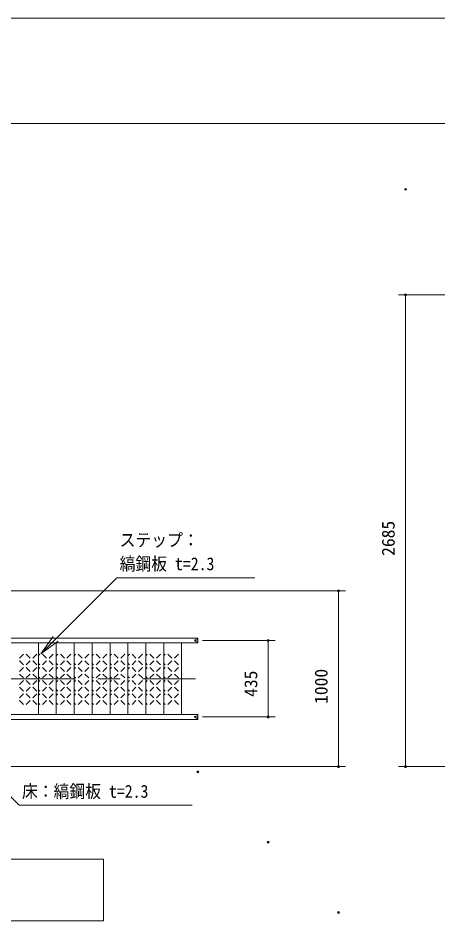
# Model space of a CAD drawing. Units: millimetres at full size, sheet at 1:20; details may follow other scales. Extents: x 10 to 16810, y -526 to 12449.
# Drawn here: x 4493 to 6881, y 7312 to 12449 of the extents above; entities that cross this region are included whole.
import ezdxf
from ezdxf.enums import TextEntityAlignment as Align

# ---------------------------------------------------------------- set-up
doc = ezdxf.new("R2010")
doc.units = ezdxf.units.MM
doc.header["$LTSCALE"] = 20
doc.header["$PDMODE"] = 32
doc.header["$PDSIZE"] = 10
doc.linetypes.add('USER2', pattern=[50.8, 31.75, -6.35, 6.35, -6.35])
for name, color, linetype, lineweight in [('DEFPOINTS_3', 7, 'Continuous', 0), ('LY_10', 7, 'Continuous', 0), ('LY_11', 7, 'Continuous', 0), ('LY_12', 7, 'Continuous', 18), ('LY_7', 7, 'Continuous', 0), ('LY_9', 7, 'USER2', 0)]:
    doc.layers.add(name, color=color, linetype=linetype, lineweight=lineweight)
doc.styles.add('ＭＳ ゴシック', font='')
doc.styles.get('ＭＳ ゴシック').set_extended_font_data('MS Gothic')

# ---------------------------------------------------------------- blocks, each defined once
blk = doc.blocks.new('-011-_DOTSMALL')
at = {"color": 7, "linetype": 'Continuous', "lineweight": 0}
blk.add_circle((0, 0), 0.0625, dxfattribs=at)
blk.add_circle((0, 0), 0.0625, dxfattribs=at)
blk = doc.blocks.new('-007-_OPEN')
at = {"color": 7, "linetype": 'Continuous', "lineweight": 0}
for p, q in [((-1, 0.1667), (0, 0)), ((0, 0), (-1, -0.1667)), ((0, 0), (-1, 0))]:
    blk.add_line(p, q, dxfattribs=at)

msp = doc.modelspace()

# ---------------------------------------------------------------- linework, layer by layer
at = {"layer": 'DEFPOINTS_3'}
msp.add_line((16810, 12448.98), (10, 12448.98), dxfattribs=at)
at = {"layer": 'LY_10'}
for p, q in [((4622.27, 8831.87), (5054.4, 9264)), ((5054.4, 9264), (5839.28, 9264)), ((4040.72, 8427.72), (4498.91, 7969.53)), ((4498.91, 7969.53), (5483.75, 7969.53))]:
    msp.add_line(p, q, dxfattribs=at)
at = {"layer": 'LY_11'}
for p, q in [((4523.65, 8828.96), (4501.15, 8806.46)), ((4501.15, 8791.46), (4523.65, 8768.96)), ((4538.65, 8828.96), (4561.15, 8806.46)), ((4561.15, 8791.46), (4538.65, 8768.96)), ((4598.65, 8828.96), (4576.15, 8806.46)), ((4576.15, 8791.46), (4598.65, 8768.96)), ((4616.42, 8828.96), (4607.02, 8819.55)), ((4631.42, 8828.96), (4653.92, 8806.46)), ((4653.92, 8791.46), (4631.42, 8768.96)), ((4691.42, 8828.96), (4668.92, 8806.46)), ((4668.92, 8791.46), (4691.42, 8768.96)), ((4718.33, 8828.96), (4708.92, 8819.55)), ((4733.33, 8828.96), (4755.83, 8806.46)), ((4755.83, 8791.46), (4733.33, 8768.96)), ((4793.33, 8828.96), (4770.83, 8806.46)), ((4770.83, 8791.46), (4793.33, 8768.96)), ((4820.23, 8828.96), (4810.83, 8819.55)), ((4835.23, 8828.96), (4857.73, 8806.46)), ((4857.73, 8791.46), (4835.23, 8768.96)), ((4895.23, 8828.96), (4872.73, 8806.46)), ((4872.73, 8791.46), (4895.23, 8768.96)), ((4922.14, 8828.96), (4912.73, 8819.55)), ((4937.14, 8828.96), (4959.64, 8806.46)), ((4959.64, 8791.46), (4937.14, 8768.96)), ((4997.14, 8828.96), (4974.64, 8806.46)), ((4974.64, 8791.46), (4997.14, 8768.96)), ((5024.04, 8828.96), (5014.64, 8819.55)), ((5039.04, 8828.96), (5061.54, 8806.46)), ((5061.54, 8791.46), (5039.04, 8768.96)), ((5099.04, 8828.96), (5076.54, 8806.46)), ((5076.54, 8791.46), (5099.04, 8768.96)), ((5125.95, 8828.96), (5116.54, 8819.55)), ((5140.95, 8828.96), (5163.45, 8806.46)), ((5163.45, 8791.46), (5140.95, 8768.96)), ((5200.95, 8828.96), (5178.45, 8806.46)), ((5178.45, 8791.46), (5200.95, 8768.96)), ((5227.85, 8828.96), (5218.45, 8819.55)), ((5242.85, 8828.96), (5265.35, 8806.46)), ((5265.35, 8791.46), (5242.85, 8768.96)), ((5302.85, 8828.96), (5280.35, 8806.46)), ((5280.35, 8791.46), (5302.85, 8768.96)), ((5329.76, 8828.96), (5320.35, 8819.55)), ((5344.76, 8828.96), (5367.26, 8806.46)), ((5367.26, 8791.46), (5344.76, 8768.96)), ((5404.76, 8828.96), (5382.26, 8806.46)), ((5382.26, 8791.46), (5404.76, 8768.96)), ((4523.65, 8753.96), (4501.15, 8731.46)), ((4538.65, 8753.96), (4561.15, 8731.46)), ((4598.65, 8753.96), (4576.15, 8731.46)), ((4607.02, 8778.36), (4616.42, 8768.96)), ((4616.42, 8753.96), (4607.02, 8744.55)), ((4631.42, 8753.96), (4653.92, 8731.46)), ((4691.42, 8753.96), (4668.92, 8731.46)), ((4708.92, 8778.36), (4718.33, 8768.96)), ((4718.33, 8753.96), (4708.92, 8744.55)), ((4733.33, 8753.96), (4755.83, 8731.46)), ((4793.33, 8753.96), (4770.83, 8731.46)), ((4810.83, 8778.36), (4820.23, 8768.96)), ((4820.23, 8753.96), (4810.83, 8744.55)), ((4835.23, 8753.96), (4857.73, 8731.46)), ((4895.23, 8753.96), (4872.73, 8731.46)), ((4912.73, 8778.36), (4922.14, 8768.96)), ((4922.14, 8753.96), (4912.73, 8744.55)), ((4937.14, 8753.96), (4959.64, 8731.46)), ((4997.14, 8753.96), (4974.64, 8731.46)), ((5014.64, 8778.36), (5024.04, 8768.96)), ((5024.04, 8753.96), (5014.64, 8744.55)), ((5039.04, 8753.96), (5061.54, 8731.46)), ((5099.04, 8753.96), (5076.54, 8731.46)), ((5116.54, 8778.36), (5125.95, 8768.96)), ((5125.95, 8753.96), (5116.54, 8744.55)), ((5140.95, 8753.96), (5163.45, 8731.46)), ((5200.95, 8753.96), (5178.45, 8731.46)), ((5218.45, 8778.36), (5227.85, 8768.96)), ((5227.85, 8753.96), (5218.45, 8744.55)), ((5242.85, 8753.96), (5265.35, 8731.46)), ((5302.85, 8753.96), (5280.35, 8731.46)), ((5320.35, 8778.36), (5329.76, 8768.96)), ((5329.76, 8753.96), (5320.35, 8744.55)), ((5344.76, 8753.96), (5367.26, 8731.46)), ((5404.76, 8753.96), (5382.26, 8731.46)), ((4501.15, 8716.46), (4523.65, 8693.96)), ((4561.15, 8716.46), (4538.65, 8693.96)), ((4576.15, 8716.46), (4598.65, 8693.96)), ((4607.02, 8703.36), (4616.42, 8693.96)), ((4653.92, 8716.46), (4631.42, 8693.96)), ((4668.92, 8716.46), (4691.42, 8693.96)), ((4708.92, 8703.36), (4718.33, 8693.96)), ((4755.83, 8716.46), (4733.33, 8693.96)), ((4770.83, 8716.46), (4793.33, 8693.96)), ((4810.83, 8703.36), (4820.23, 8693.96)), ((4857.73, 8716.46), (4835.23, 8693.96)), ((4872.73, 8716.46), (4895.23, 8693.96)), ((4912.73, 8703.36), (4922.14, 8693.96)), ((4959.64, 8716.46), (4937.14, 8693.96)), ((4974.64, 8716.46), (4997.14, 8693.96)), ((5014.64, 8703.36), (5024.04, 8693.96)), ((5061.54, 8716.46), (5039.04, 8693.96)), ((5076.54, 8716.46), (5099.04, 8693.96)), ((5116.54, 8703.36), (5125.95, 8693.96)), ((5163.45, 8716.46), (5140.95, 8693.96)), ((5178.45, 8716.46), (5200.95, 8693.96)), ((5218.45, 8703.36), (5227.85, 8693.96)), ((5265.35, 8716.46), (5242.85, 8693.96)), ((5280.35, 8716.46), (5302.85, 8693.96)), ((5320.35, 8703.36), (5329.76, 8693.96)), ((5367.26, 8716.46), (5344.76, 8693.96)), ((5382.26, 8716.46), (5404.76, 8693.96)), ((4523.65, 8678.96), (4501.15, 8656.46)), ((4501.15, 8641.46), (4523.65, 8618.96)), ((4538.65, 8678.96), (4561.15, 8656.46)), ((4561.15, 8641.46), (4538.65, 8618.96)), ((4598.65, 8678.96), (4576.15, 8656.46)), ((4576.15, 8641.46), (4598.65, 8618.96)), ((4616.42, 8678.96), (4607.02, 8669.55)), ((4631.42, 8678.96), (4653.92, 8656.46)), ((4653.92, 8641.46), (4631.42, 8618.96)), ((4691.42, 8678.96), (4668.92, 8656.46)), ((4668.92, 8641.46), (4691.42, 8618.96)), ((4718.33, 8678.96), (4708.92, 8669.55)), ((4733.33, 8678.96), (4755.83, 8656.46)), ((4755.83, 8641.46), (4733.33, 8618.96)), ((4793.33, 8678.96), (4770.83, 8656.46)), ((4770.83, 8641.46), (4793.33, 8618.96)), ((4820.23, 8678.96), (4810.83, 8669.55)), ((4835.23, 8678.96), (4857.73, 8656.46)), ((4857.73, 8641.46), (4835.23, 8618.96)), ((4895.23, 8678.96), (4872.73, 8656.46)), ((4872.73, 8641.46), (4895.23, 8618.96)), ((4922.14, 8678.96), (4912.73, 8669.55)), ((4937.14, 8678.96), (4959.64, 8656.46)), ((4959.64, 8641.46), (4937.14, 8618.96)), ((4997.14, 8678.96), (4974.64, 8656.46)), ((4974.64, 8641.46), (4997.14, 8618.96)), ((5024.04, 8678.96), (5014.64, 8669.55)), ((5039.04, 8678.96), (5061.54, 8656.46)), ((5061.54, 8641.46), (5039.04, 8618.96)), ((5099.04, 8678.96), (5076.54, 8656.46)), ((5076.54, 8641.46), (5099.04, 8618.96)), ((5125.95, 8678.96), (5116.54, 8669.55)), ((5140.95, 8678.96), (5163.45, 8656.46)), ((5163.45, 8641.46), (5140.95, 8618.96)), ((5200.95, 8678.96), (5178.45, 8656.46)), ((5178.45, 8641.46), (5200.95, 8618.96)), ((5227.85, 8678.96), (5218.45, 8669.55)), ((5242.85, 8678.96), (5265.35, 8656.46)), ((5265.35, 8641.46), (5242.85, 8618.96)), ((5302.85, 8678.96), (5280.35, 8656.46)), ((5280.35, 8641.46), (5302.85, 8618.96)), ((5329.76, 8678.96), (5320.35, 8669.55)), ((5344.76, 8678.96), (5367.26, 8656.46)), ((5367.26, 8641.46), (5344.76, 8618.96)), ((5404.76, 8678.96), (5382.26, 8656.46)), ((5382.26, 8641.46), (5404.76, 8618.96)), ((4523.65, 8603.96), (4501.15, 8581.46)), ((4538.65, 8603.96), (4561.15, 8581.46)), ((4598.65, 8603.96), (4576.15, 8581.46)), ((4607.02, 8628.36), (4616.42, 8618.96)), ((4616.42, 8603.96), (4607.02, 8594.55)), ((4631.42, 8603.96), (4653.92, 8581.46)), ((4691.42, 8603.96), (4668.92, 8581.46)), ((4708.92, 8628.36), (4718.33, 8618.96)), ((4718.33, 8603.96), (4708.92, 8594.55)), ((4733.33, 8603.96), (4755.83, 8581.46)), ((4793.33, 8603.96), (4770.83, 8581.46)), ((4810.83, 8628.36), (4820.23, 8618.96)), ((4820.23, 8603.96), (4810.83, 8594.55)), ((4835.23, 8603.96), (4857.73, 8581.46)), ((4895.23, 8603.96), (4872.73, 8581.46)), ((4912.73, 8628.36), (4922.14, 8618.96)), ((4922.14, 8603.96), (4912.73, 8594.55)), ((4937.14, 8603.96), (4959.64, 8581.46)), ((4997.14, 8603.96), (4974.64, 8581.46)), ((5014.64, 8628.36), (5024.04, 8618.96)), ((5024.04, 8603.96), (5014.64, 8594.55)), ((5039.04, 8603.96), (5061.54, 8581.46)), ((5099.04, 8603.96), (5076.54, 8581.46)), ((5116.54, 8628.36), (5125.95, 8618.96)), ((5125.95, 8603.96), (5116.54, 8594.55)), ((5140.95, 8603.96), (5163.45, 8581.46)), ((5200.95, 8603.96), (5178.45, 8581.46)), ((5218.45, 8628.36), (5227.85, 8618.96)), ((5227.85, 8603.96), (5218.45, 8594.55)), ((5242.85, 8603.96), (5265.35, 8581.46)), ((5302.85, 8603.96), (5280.35, 8581.46)), ((5320.35, 8628.36), (5329.76, 8618.96)), ((5329.76, 8603.96), (5320.35, 8594.55)), ((5344.76, 8603.96), (5367.26, 8581.46)), ((5404.76, 8603.96), (5382.26, 8581.46)), ((4501.15, 8566.46), (4523.65, 8543.96)), ((4561.15, 8566.46), (4538.65, 8543.96)), ((4576.15, 8566.46), (4598.65, 8543.96)), ((4607.02, 8553.36), (4616.42, 8543.96)), ((4653.92, 8566.46), (4631.42, 8543.96)), ((4668.92, 8566.46), (4691.42, 8543.96)), ((4708.92, 8553.36), (4718.33, 8543.96)), ((4755.83, 8566.46), (4733.33, 8543.96)), ((4770.83, 8566.46), (4793.33, 8543.96)), ((4810.83, 8553.36), (4820.23, 8543.96)), ((4857.73, 8566.46), (4835.23, 8543.96)), ((4872.73, 8566.46), (4895.23, 8543.96)), ((4912.73, 8553.36), (4922.14, 8543.96)), ((4959.64, 8566.46), (4937.14, 8543.96)), ((4974.64, 8566.46), (4997.14, 8543.96)), ((5014.64, 8553.36), (5024.04, 8543.96)), ((5061.54, 8566.46), (5039.04, 8543.96)), ((5076.54, 8566.46), (5099.04, 8543.96)), ((5116.54, 8553.36), (5125.95, 8543.96)), ((5163.45, 8566.46), (5140.95, 8543.96)), ((5178.45, 8566.46), (5200.95, 8543.96)), ((5218.45, 8553.36), (5227.85, 8543.96)), ((5265.35, 8566.46), (5242.85, 8543.96)), ((5280.35, 8566.46), (5302.85, 8543.96)), ((5320.35, 8553.36), (5329.76, 8543.96)), ((5367.26, 8566.46), (5344.76, 8543.96)), ((5382.26, 8566.46), (5404.76, 8543.96))]:
    msp.add_line(p, q, dxfattribs=at)
at = {"layer": 'LY_12', "lineweight": 0}
msp.add_line((16110, 11848.98), (710, 11848.98), dxfattribs=at)
at = {"layer": 'LY_7', "lineweight": 18}
for p, q in [((7057.04, 10874.66), (6657.04, 10874.66)), ((6697.04, 8189.66), (6697.04, 10874.66)), ((4402.35, 9189.66), (6355.35, 9189.66)), ((6315.35, 9189.66), (6315.35, 8189.66)), ((5541.61, 8907.16), (5955.35, 8907.16)), ((5915.35, 8907.16), (5915.35, 8472.16)), ((5541.61, 8472.16), (5955.35, 8472.16)), ((4402.35, 8189.66), (6355.35, 8189.66)), ((7057.04, 8189.66), (6657.04, 8189.66)), ((4978.85, 7663.56), (3066.85, 7663.56)), ((4978.85, 7311.56), (4978.85, 7663.56)), ((3066.85, 7311.56), (4978.85, 7311.56))]:
    msp.add_line(p, q, dxfattribs=at)
at = {"layer": 'LY_7'}
for p, q in [((4365.55, 8920.76), (5515.35, 8920.76)), ((4365.55, 8893.56), (5515.35, 8893.56)), ((4607.86, 8893.56), (4607.86, 8485.76)), ((4709.77, 8893.56), (4709.77, 8485.76)), ((4811.67, 8893.56), (4811.67, 8485.76)), ((4913.58, 8893.56), (4913.58, 8485.76)), ((5015.57, 8893.56), (5015.57, 8485.76)), ((5117.39, 8893.56), (5117.39, 8485.76)), ((5219.39, 8893.56), (5219.39, 8485.76)), ((5321.3, 8893.56), (5321.3, 8485.76)), ((5423.11, 8893.56), (5423.11, 8485.76)), ((5515.21, 8920.76), (5515.21, 8893.56)), ((4365.55, 8485.76), (5515.35, 8485.76)), ((5515.21, 8485.76), (5515.21, 8458.56)), ((4365.55, 8458.56), (5515.35, 8458.56))]:
    msp.add_line(p, q, dxfattribs=at)
for centre in [(5501.61, 8907.16), (5501.61, 8472.16)]:
    msp.add_arc(centre, 13.6, 270, 90, dxfattribs=at)
for p in [(6697.04, 11474.66), (6697.04, 10874.66), (5501.61, 8907.16), (5501.61, 8472.16), (5915.35, 8472.16), (6315.35, 8189.66), (5515.35, 8159.41), (5915.35, 7759.41), (6315.35, 7359.41)]:
    msp.add_point(p, dxfattribs=at)
at = {"layer": 'LY_9'}
msp.add_line((4183.71, 8689.66), (5501.71, 8689.66), dxfattribs=at)

# ---------------------------------------------------------------- block references
at = {"layer": 'LY_10', "xscale": 120, "yscale": 120, "rotation": 225}
msp.add_blockref('-007-_OPEN', (4622.27, 8831.87), dxfattribs=at)
at = {"layer": 'LY_7', "xscale": 92.8, "yscale": 92.8}
for p, rotation in [((6697.04, 10874.66), 90), ((6315.35, 9189.66), 90), ((5915.35, 8907.16), 90), ((5915.35, 8472.16), 270), ((6315.35, 8189.66), 270), ((6697.04, 8189.66), 270)]:
    msp.add_blockref('-011-_DOTSMALL', p, dxfattribs=dict(at, rotation=rotation))

# ---------------------------------------------------------------- texts
at = {"layer": 'LY_10', "style": 'ＭＳ ゴシック', "width": 0.9}
for s, p in [('ステップ：', (5070.33, 9420.64)), ('ステップ：', (5070.33, 9420.64)), ('縞鋼板 t=2.3', (5070.25, 9284.98)), ('縞鋼板 t=2.3', (5070.25, 9284.98)), ('床：縞鋼板 t=2.3', (4514.77, 7990.5))]:
    msp.add_text(s, height=73.31, dxfattribs=at).set_placement(p, align=Align.BOTTOM_LEFT)
at = {"layer": 'LY_7', "style": 'ＭＳ ゴシック'}
for s, p in [('2685', (6657.04, 9388.82)), ('1000', (6275.35, 8546.5)), ('435', (5875.35, 8586.32))]:
    msp.add_text(s, height=73.31, rotation=90, dxfattribs=at).set_placement(p, align=Align.BOTTOM_LEFT)

doc.saveas('drawing.dxf')
